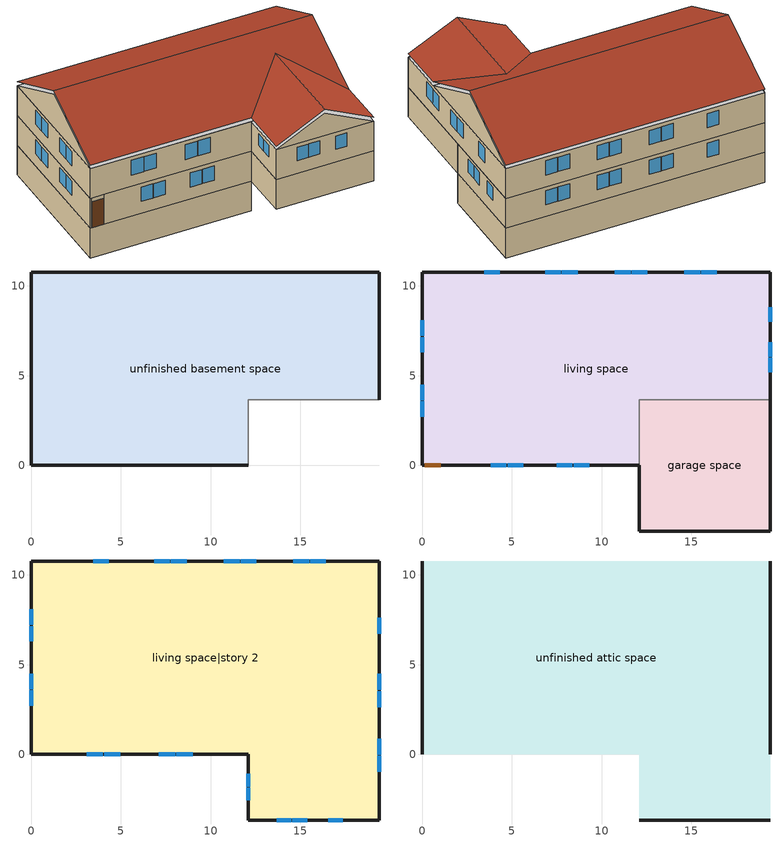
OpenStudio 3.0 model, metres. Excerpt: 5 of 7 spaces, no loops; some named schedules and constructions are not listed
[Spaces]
unfinished basement space
 floor foundation (FloorFndGrndUnfinB): 0,0 0,10.78 19.4,10.78 19.4,3.66 12.08,3.66 12.08,0 z-2.44
 wall foundation (WallFndGrndUnfinB): 19.4,3.66 19.4,10.78 0,10.78 0,0 12.08,0 z-2.44:0
 wall adiabatic (WallIntUnfinUninsUnfin): 12.08,0 12.08,3.66 19.4,3.66 z-2.44:0
garage space
 floor foundation (FloorFndGrndUnfinSlab): 12.08,-3.66 12.08,3.66 19.4,3.66 19.4,-3.66 z0
 wall outside (WallExtUninsUnfin): 12.08,0 12.08,-3.66 19.4,-3.66 19.4,3.66 z0:2.44
 wall to living space (WallIntFinInsUnfin Reversed): 19.4,3.66 12.08,3.66 12.08,0 z0:2.44
living space
 floor to unfinished basement space (FloorUnfinBInsFin Reversed): 0,0 0,10.78 19.4,10.78 19.4,3.66 12.08,3.66 12.08,0 z0
 wall outside (WallExtInsFin): 19.4,3.66 19.4,10.78 0,10.78 0,0 0.13,0 1.05,0 12.08,0 z0:2.44
 window (WindowConstruction): 3.82,0 4.7,0 / 4.76,0 5.63,0 / 7.5,0 8.37,0 / 8.43,0 9.31,0 / 16.42,10.78 15.55,10.78 / 15.49,10.78 14.62,10.78 / 12.54,10.78 11.67,10.78 / 11.61,10.78 10.74,10.78 / 8.66,10.78 7.79,10.78 / 7.73,10.78 6.86,10.78 / 4.32,10.78 3.44,10.78 z0.97:2.13; 0,8.07 0,7.21 / 0,7.15 0,6.29 / 0,4.48 0,3.62 / 0,3.56 0,2.7 z0.99:2.13; 19.4,5.19 19.4,6 / 19.4,6.06 19.4,6.87 / 19.4,8 19.4,8.81 z1.06:2.13
 door (Door): 0.15,0 1.02,0 z0:2.13
living space|story 2
 floor to garage space (FloorFinInsUnfin): 19.4,3.66 19.4,-3.66 12.08,-3.66 12.08,3.66 z2.44
 floor to living space (FloorFinUninsFin): 19.4,10.78 19.4,3.66 12.08,3.66 12.08,0 0,0 0,10.78 z2.44
 wall outside (WallExtInsFin): 0,10.78 0,0 12.08,0 12.08,-3.66 19.4,-3.66 19.4,10.78 0,10.78 z2.44:4.88
 window (WindowConstruction): 13.67,-3.66 14.49,-3.66 / 14.55,-3.66 15.37,-3.66 / 16.55,-3.66 17.37,-3.66 z3.48:4.57; 3.08,0 4,0 / 4.06,0 4.97,0 / 7.11,0 8.02,0 / 8.09,0 9,0 z3.36:4.57; 16.42,10.78 15.55,10.78 / 15.49,10.78 14.62,10.78 / 12.54,10.78 11.67,10.78 / 11.61,10.78 10.74,10.78 / 8.66,10.78 7.79,10.78 / 7.73,10.78 6.86,10.78 / 4.32,10.78 3.44,10.78 z3.41:4.57; 0,8.07 0,7.21 / 0,7.15 0,6.29 / 0,4.48 0,3.62 / 0,3.56 0,2.7 z3.43:4.57; 12.08,-1.09 12.08,-1.8 / 12.08,-1.86 12.08,-2.57 z3.63:4.57; 19.4,-0.97 19.4,-0.08 / 19.4,-0.02 19.4,0.87 / 19.4,2.64 19.4,3.53 / 19.4,3.59 19.4,4.48 / 19.4,6.72 19.4,7.61 z3.39:4.57
unfinished attic space
 floor to living space|story 2 (FloorFinInsUnfinAttic): 19.4,10.78 19.4,0 0,0 0,10.78 z4.88; 12.08,-3.66 12.08,0 19.4,0 19.4,-3.66 z4.88
 wall outside (WallExtUninsUnfin): 0,5.39,7.57 0,10.78,4.88 0,0,4.88; 19.4,5.39,7.57 19.4,0,4.88 19.4,10.78,4.88; 12.08,-3.66,4.88 19.4,-3.66,4.88 15.74,-3.66,6.71
 roof outside (RoofUnfinInsExt): 0,5.39,7.88 19.4,5.39,7.88 19.4,10.78,5.18 0,10.78,5.18; 12.08,0,5.18 12.08,-3.66,5.18 15.74,-3.66,7.01 15.74,3.66,7.01; 19.4,0,5.18 15.74,3.66,7.01 15.74,-3.66,7.01 19.4,-3.66,5.18; 0,5.39,7.88 0,0,5.18 12.08,0,5.18 15.74,3.66,7.01 19.4,0,5.18 19.4,5.39,7.88
[Construction]
FloorFinInsUnfinAttic Reversed: Drywall 0.5 in., FloorUATrussandIns, FloorUAAdditionalCeilingIns
WallIntFinInsUnfin: WallSheathing, WallStudAndCavity 1
FloorUnfinBInsFin: FloorIns, RoofSheathing, Wood Floor, Floor Covering
FloorFinInsUnfin Reversed: Floor Covering, Wood Floor, RoofSheathing, FloorIns 1
FloorFinUninsFin Reversed: Floor Covering, Wood Floor, RoofSheathing, FloorFinStudAndAirFloor, Drywall 0.5 in.
[Schedule:Day]
res occupants schedule allday1; res occupants schedule allday2; res occupants schedule allday3; res occupants schedule allday4; res occupants schedule allday5; res occupants schedule allday6; res occupants schedule allday7; res occupants schedule allday8; res occupants schedule allday9; res occupants schedule allday10; res occupants schedule allday11; res occupants schedule allday12: 7, 0, 1, 8, 0, 0.88, 9, 0, 0.41, 16, 0, 0.24, 17, 0, 0.29, 18, 0, 0.55, 21, 0, 0.9, 24, 0, 1
Window shading schedule allday1; Window shading schedule allday2; Window shading schedule allday3; Window shading schedule allday4; Window shading schedule allday11; Window shading schedule allday12; res bath schedule allday1; res bath schedule allday3; res bath schedule allday4; res bath schedule allday6; res bath schedule allday7; Schedule Day 12; Schedule Day 13; Schedule Day 11; Schedule Day 16; res refrig schedule winter design; Schedule Day 17; res cw schedule allday4; res cw schedule allday5; res cw schedule allday7; Schedule Day 18; res cd electric schedule allday4; res cd electric schedule allday5; res cd electric schedule allday7; Schedule Day 19; res dw schedule allday4; res dw schedule allday6; Schedule Day 22; res range electric|false schedule winter design; Schedule Day 25; res lighting interior winter design; Schedule Day 28; res lighting garage winter design; Schedule Day 31; res lighting exterior winter design; Schedule Day 34; res misc plug loads schedule winter design; Schedule Day 37; res extra refrig schedule winter design; Schedule Day 40; res freezer schedule winter design; Schedule Day 43; res pool heater electric schedule winter design; Schedule Day 50; res hot tub heater electric schedule winter design; Schedule Day 57; res well pump schedule winter design; Schedule Day 60; res gas fireplace schedule winter design; Schedule Day 63; res gas grill schedule winter design; Schedule Day 66; res gas lighting schedule winter design; res mv_1 dryer exhaust schedule allday4; res mv_1 dryer exhaust schedule allday5; res mv_1 dryer exhaust schedule allday7: 24, 0, 0
Window shading schedule allday5; Window shading schedule allday6; Window shading schedule allday7; Window shading schedule allday8; Window shading schedule allday9; Window shading schedule allday10; res refrig schedule summer design; res range electric|false schedule summer design; res lighting interior summer design; res lighting garage summer design; res lighting exterior summer design; res misc plug loads schedule summer design; res extra refrig schedule summer design; res freezer schedule summer design; res pool heater electric schedule summer design; res hot tub heater electric schedule summer design; res well pump schedule summer design; res gas fireplace schedule summer design; res gas grill schedule summer design; res gas lighting schedule summer design: 24, 0, 1
res shower schedule allday1: 5, 55, 0, 6, 0, 0.401712, 6, 10, 0.50214, 6, 15, 0.100428, 20, 25, 0, 20, 30, 0.127506, 20, 35, 0.637531, 20, 40, 0.382519, 21, 0, 0, 21, 5, 0.474206, 21, 10, 0.284524, 24, 0, 0
res shower schedule allday2: 21, 10, 0, 21, 15, 0.0185624, 21, 20, 0.023203, 21, 25, 0.0092812, 21, 40, 0, 21, 45, 0.379815, 21, 50, 0.25321, 24, 0, 0
res shower schedule allday3: 8, 45, 0, 8, 50, 0.125704, 8, 55, 0.188556, 14, 35, 0, 14, 40, 0.124758, 14, 45, 0.623789, 15, 5, 0, 15, 10, 0.111512, 15, 15, 0.334535, 15, 50, 0, 15, 55, 0.254922, 16, 0, 0.637306, 16, 5, 0.127461, 16, 20, 0, 16, 30, 0.172291, 24, 0, 0
res shower schedule allday4: 7, 10, 0, 7, 15, 0.52246, 7, 40, 0, 7, 45, 0.643839, 7, 50, 0.257536, 19, 35, 0, 19, 40, 0.501734, 19, 45, 0.627168, 19, 50, 0.376301, 24, 0, 0
res shower schedule allday5: 18, 50, 0, 18, 55, 0.134625, 19, 0, 0.044875, 20, 50, 0, 20, 55, 0.59545, 21, 0, 0.446587, 24, 0, 0
res shower schedule allday6: 19, 10, 0, 19, 15, 0.0692498, 19, 20, 0.346249, 19, 25, 0.207749, 19, 45, 0, 19, 50, 0.361568, 19, 55, 0.289254, 24, 0, 0
res shower schedule allday7: 6, 40, 0, 6, 45, 0.0266276, 6, 50, 0.133138, 6, 55, 0.0798828, 17, 30, 0, 17, 35, 0.26114, 19, 20, 0, 19, 25, 0.723361, 19, 30, 0.144672, 24, 0, 0
res sink schedule allday1: 0, 45, 0, 0, 50, 0.004608, 6, 30, 0, 6, 35, 0.0105924, 6, 55, 0, 7, 0, 0.047277, 8, 20, 0, 8, 25, 0.0903052, 8, 30, 0.0365648, 8, 35, 0, 8, 40, 0.112148, 9, 5, 0, 9, 10, 0.0706164, 9, 40, 0, 9, 45, 0.0326152, 10, 45, 0, 10, 50, 0.133513, 10, 55, 0.0618192, 11, 55, 0, 12, 0, 0.0360264, 12, 5, 0.0904846, 12, 10, 0.0242968, 12, 15, 0.0121484, 18, 30, 0, 18, 35, 0.0616994, 18, 40, 0.204429, 18, 45, 0, 18, 50, 0.0087372, 20, 50, 0, 20, 55, 0.0270496, 21, 10, 0, 21, 15, 0.006942, 21, 35, 0, 21, 40, 0.0199282, 22, 10, 0, 22, 15, 0.144405, 24, 0, 0
res sink schedule allday2: 6, 30, 0, 6, 35, 0.021185, 6, 40, 0.0113106, 7, 35, 0, 7, 40, 0.16912, 7, 50, 0, 7, 55, 0.01155, 12, 25, 0, 12, 30, 0.0363256, 12, 35, 0.0701974, 13, 20, 0, 13, 25, 0.0022142, 14, 55, 0, 15, 0, 0.0063436, 15, 35, 0, 15, 40, 0.0262118, 15, 45, 0, 15, 50, 0.155356, 17, 0, 0, 17, 5, 0.13064, 17, 10, 0.335906, 17, 15, 0.0386596, 17, 50, 0, 17, 55, 0.0132256, 18, 0, 0.0026332, 18, 55, 0, 19, 0, 0.0007182, 19, 20, 0, 19, 25, 0.028845, 21, 45, 0, 21, 50, 0.0343506, 23, 15, 0, 23, 20, 0.0941354, 23, 25, 0.115021, 24, 0, 0
res sink schedule allday3: 0, 55, 0, 1, 0, 0.0113106, 1, 25, 0, 1, 30, 0.016577, 4, 0, 0, 4, 5, 0.0167564, 5, 40, 0, 5, 45, 0.0650508, 6, 20, 0, 6, 25, 0.0058648, 7, 0, 0, 7, 5, 0.071574, 7, 10, 0, 7, 15, 0.0023938, 8, 25, 0, 8, 30, 0.0081986, 9, 20, 0, 9, 25, 0.0119688, 9, 30, 0.247995, 9, 35, 0.0466786, 9, 40, 0.150449, 11, 5, 0, 11, 10, 0.019988, 11, 30, 0, 11, 35, 0.0374028, 11, 50, 0, 11, 55, 0.0849192, 12, 55, 0, 13, 0, 0.0281868, 13, 45, 0, 13, 50, 0.0408738, 14, 50, 0, 14, 55, 0.03465, 15, 0, 0, 15, 5, 0.0973668, 16, 30, 0, 16, 35, 0.0611012, 16, 40, 0, 16, 45, 0.145901, 17, 25, 0, 17, 30, 0.0751646, 17, 35, 0, 17, 40, 0.0004788, 17, 45, 0.0182526, 17, 55, 0, 18, 0, 0.0008378, 18, 35, 0, 18, 40, 0.0655894, 19, 10, 0, 19, 15, 0.0359066, 20, 0, 0, 20, 5, 0.0243566, 20, 40, 0, 20, 45, 0.0890484, 21, 10, 0, 21, 15, 0.0244764, 22, 50, 0, 22, 55, 0.0149612, 24, 0, 0
res sink schedule allday4: 1, 30, 0, 1, 35, 0.0599044, 5, 40, 0, 5, 45, 0.0264512, 8, 5, 0, 8, 10, 0.0062836, 8, 15, 0, 8, 20, 0.025733, 8, 25, 0.0801316, 9, 40, 0, 9, 45, 0.0208856, 10, 45, 0, 10, 50, 0.0521842, 10, 55, 0.104309, 11, 40, 0, 11, 45, 0.0340516, 12, 30, 0, 12, 35, 0.0014362, 12, 45, 0, 12, 50, 0.0207062, 13, 5, 0, 13, 10, 0.0670258, 13, 40, 0, 13, 45, 0.0175942, 15, 25, 0, 15, 30, 0.100359, 15, 35, 0.199581, 16, 25, 0, 16, 30, 0.116637, 16, 35, 0.0743268, 16, 40, 0.0202872, 16, 45, 0.145901, 18, 30, 0, 18, 35, 0.181807, 20, 20, 0, 20, 25, 0.122262, 24, 0, 0
res sink schedule allday5: 0, 5, 0.0090964, 0, 10, 0.0211252, 0, 15, 0.0436266, 4, 30, 0, 4, 35, 0.0044284, 4, 40, 0.19617, 7, 10, 0, 7, 15, 0.0087372, 7, 25, 0, 7, 30, 0.0248952, 7, 35, 0.0348294, 8, 15, 0, 8, 20, 0.0001796, 9, 45, 0, 9, 50, 0.012687, 9, 55, 0.200419, 10, 0, 0.15781, 10, 5, 0.0979652, 10, 10, 0.116218, 11, 25, 0, 11, 30, 0.105745, 12, 50, 0, 12, 55, 0.0016158, 13, 0, 0.052364, 13, 25, 0, 13, 30, 0.0101736, 14, 10, 0, 14, 15, 0.0060442, 14, 20, 0.009216, 15, 20, 0, 15, 25, 0.0050868, 15, 30, 0, 15, 35, 0.021185, 16, 15, 0, 16, 20, 0.0049072, 18, 35, 0, 18, 40, 0.025733, 18, 45, 0.0383004, 19, 0, 0, 19, 5, 0.0298026, 19, 20, 0, 19, 25, 0.0833034, 19, 35, 0, 19, 45, 0.0293836, 19, 55, 0, 20, 0, 0.183603, 20, 30, 0, 20, 35, 0.045781, 20, 40, 0, 20, 45, 0.231418, 20, 50, 0.0543388, 22, 35, 0, 22, 40, 0.101735, 22, 55, 0, 23, 0, 0.0371036, 24, 0, 0
res sink schedule allday6: 5, 40, 0, 5, 45, 0.0056852, 7, 55, 0, 8, 0, 0.0220826, 8, 5, 0.030401, 8, 55, 0, 9, 0, 0.0023938, 14, 50, 0, 14, 55, 0.0459606, 15, 0, 0, 15, 5, 0.0628366, 15, 10, 0, 15, 15, 0.0033512, 15, 50, 0, 15, 55, 0.040036, 16, 0, 0.0844404, 16, 35, 0, 16, 40, 0.132735, 16, 45, 0.0043088, 16, 50, 0.0114302, 16, 55, 0, 17, 0, 0.0382406, 17, 5, 0.0019748, 18, 10, 0, 18, 15, 0.0502694, 18, 35, 0, 18, 40, 0.075404, 19, 5, 0, 19, 10, 0.0324356, 20, 0, 0, 20, 5, 0.0152004, 21, 45, 0, 21, 50, 0.0851586, 22, 25, 0, 22, 30, 0.0041892, 24, 0, 0
res sink schedule allday7: 1, 20, 0, 1, 25, 0.0426692, 7, 45, 0, 7, 50, 0.058049, 10, 15, 0, 10, 20, 0.0554758, 10, 25, 0.0588268, 10, 30, 0, 10, 35, 0.0710354, 10, 40, 0.132017, 10, 45, 0.0774388, 10, 50, 0.137822, 10, 55, 0.0114902, 11, 0, 0.0202872, 12, 0, 0, 12, 5, 0.001137, 12, 40, 0, 12, 45, 0.002693, 12, 50, 0.108857, 13, 5, 0, 13, 10, 0.181508, 13, 15, 0.128187, 14, 25, 0, 14, 30, 0.0840816, 14, 35, 0.042669, 14, 40, 0.140455, 18, 10, 0, 18, 15, 0.0102932, 18, 35, 0, 18, 40, 0.108199, 19, 30, 0, 19, 35, 0.0032316, 24, 0, 0
res bath schedule allday2: 8, 50, 0, 8, 55, 0.163299, 9, 0, 0.816494, 24, 0, 0
res bath schedule allday5: 19, 55, 0, 20, 0, 0.281941, 22, 10, 0, 22, 15, 0.153487, 22, 20, 0.306974, 24, 0, 0
res hot water distribution schedule allday1; res hot water distribution schedule allday2; res hot water distribution schedule allday3; res hot water distribution schedule allday4; res hot water distribution schedule allday5; res hot water distribution schedule allday6; res hot water distribution schedule allday7; res hot water distribution schedule allday8; res hot water distribution schedule allday9; res hot water distribution schedule allday10; res hot water distribution schedule allday11; res hot water distribution schedule allday12: 1, 0, 0.078424, 2, 0, 0.0392749, 4, 0, 0.00981873, 5, 0, 0.0392749, 6, 0, 0.274547, 7, 0, 0.941213, 8, 0, 1, 9, 0, 0.960725, 10, 0, 0.843152, 11, 0, 0.764728, 12, 0, 0.60788, 13, 0, 0.529456, 15, 0, 0.470544, 16, 0, 0.411757, 17, 0, 0.548968, 18, 0, 0.725453, 19, 0, 0.86279, 20, 0, 0.823515, 21, 0, 0.745091, 22, 0, 0.60788, 23, 0, 0.529456, 24, 0, 0.294058
res heating setpoint allday1; res heating setpoint allday2; res heating setpoint allday3; res heating setpoint allday4; res heating setpoint allday5; res heating setpoint allday6; res heating setpoint allday7; res heating setpoint allday8; res heating setpoint allday9; res heating setpoint allday10; res heating setpoint allday11; res heating setpoint allday12: 7, 0, 21.1111, 9, 0, 20.5556, 17, 0, 21.1111, 22, 0, 20.5556, 24, 0, 21.1111
res heating setpoint winter design; res cooling setpoint winter design: 24, 0, 21.1111
res heating setpoint summer design; res cooling setpoint summer design: 24, 0, 23.8889
res cooling setpoint allday1; res cooling setpoint allday2; res cooling setpoint allday3; res cooling setpoint allday4; res cooling setpoint allday5; res cooling setpoint allday6; res cooling setpoint allday7; res cooling setpoint allday8; res cooling setpoint allday9; res cooling setpoint allday10; res cooling setpoint allday11; res cooling setpoint allday12: 1, 0, 22.7778, 2, 0, 22.7778, 3, 0, 22.7778, 4, 0, 22.7778, 5, 0, 22.7778, 6, 0, 22.7778, 7, 0, 22.7778, 8, 0, 20.5556, 9, 0, 20.5556, 10, 0, 22.7778, 11, 0, 22.7778, 12, 0, 22.7778, 13, 0, 22.7778, 14, 0, 22.7778, 15, 0, 22.7778, 16, 0, 22.7778, 17, 0, 22.7778, 18, 0, 20.5556, 19, 0, 20.5556, 20, 0, 20.5556, 21, 0, 20.5556, 22, 0, 20.5556, 23, 0, 22.7778, 24, 0, 22.7778
res ceil fan schedule allday1; res ceil fan schedule allday2; res ceil fan schedule allday3; res ceil fan schedule allday4; res ceil fan schedule allday5; res ceil fan schedule allday6; res ceil fan schedule allday7; res ceil fan schedule allday8; res ceil fan schedule allday9; res ceil fan schedule allday10; res ceil fan schedule allday11; res ceil fan schedule allday12: 7, 0, 0, 9, 0, 1, 17, 0, 0, 22, 0, 1, 24, 0, 0
res ceil fan benchmark|living space|story 2 schedule allday1; res ceil fan benchmark|living space|story 2 schedule allday12; res misc plug loads schedule allday1; res misc plug loads schedule allday12: 1, 0, 0.559347, 3, 0, 0.517396, 4, 0, 0.503412, 5, 0, 0.461461, 6, 0, 0.503412, 7, 0, 0.601298, 8, 0, 0.657232, 9, 0, 0.475445, 10, 0, 0.321624, 11, 0, 0.335608, 12, 0, 0.349592, 13, 0, 0.335608, 14, 0, 0.391543, 15, 0, 0.433494, 16, 0, 0.447477, 17, 0, 0.545363, 18, 0, 0.741134, 19, 0, 0.880971, 20, 0, 0.936905, 21, 0, 0.99284, 22, 0, 0.964873, 23, 0, 0.825036, 24, 0, 0.699183
res ceil fan benchmark|living space|story 2 schedule allday2; res misc plug loads schedule allday2: 1, 0, 0.56338, 3, 0, 0.521127, 4, 0, 0.507042, 5, 0, 0.464789, 6, 0, 0.507042, 7, 0, 0.605634, 8, 0, 0.661972, 9, 0, 0.478873, 10, 0, 0.323944, 11, 0, 0.338028, 12, 0, 0.352113, 13, 0, 0.338028, 14, 0, 0.394366, 15, 0, 0.43662, 16, 0, 0.450704, 17, 0, 0.549296, 18, 0, 0.746479, 19, 0, 0.887324, 20, 0, 0.943662, 21, 0, 1, 22, 0, 0.971831, 23, 0, 0.830986, 24, 0, 0.704225
res ceil fan benchmark|living space|story 2 schedule allday3; res ceil fan benchmark|living space|story 2 schedule allday5; res misc plug loads schedule allday3; res misc plug loads schedule allday5: 1, 0, 0.445057, 3, 0, 0.411678, 4, 0, 0.400551, 5, 0, 0.367172, 6, 0, 0.400551, 7, 0, 0.478436, 8, 0, 0.522942, 9, 0, 0.378298, 10, 0, 0.255908, 11, 0, 0.267034, 12, 0, 0.278161, 13, 0, 0.267034, 14, 0, 0.31154, 15, 0, 0.344919, 16, 0, 0.356046, 17, 0, 0.433931, 18, 0, 0.5897, 19, 0, 0.700965, 20, 0, 0.74547, 21, 0, 0.789976, 22, 0, 0.767723, 23, 0, 0.656459, 24, 0, 0.556321
res ceil fan benchmark|living space|story 2 schedule allday4; res misc plug loads schedule allday4: 1, 0, 0.443264, 3, 0, 0.410019, 4, 0, 0.398938, 5, 0, 0.365693, 6, 0, 0.398938, 7, 0, 0.476509, 8, 0, 0.520835, 9, 0, 0.376775, 10, 0, 0.254877, 11, 0, 0.265959, 12, 0, 0.27704, 13, 0, 0.265959, 14, 0, 0.310285, 15, 0, 0.34353, 16, 0, 0.354611, 17, 0, 0.432183, 18, 0, 0.587325, 19, 0, 0.698141, 20, 0, 0.742468, 21, 0, 0.786794, 22, 0, 0.764631, 23, 0, 0.653815, 24, 0, 0.55408
res ceil fan benchmark|living space|story 2 schedule allday6; res ceil fan benchmark|living space|story 2 schedule allday9; res misc plug loads schedule allday6; res misc plug loads schedule allday9: 1, 0, 0.370657, 3, 0, 0.342857, 4, 0, 0.333591, 5, 0, 0.305792, 6, 0, 0.333591, 7, 0, 0.398456, 8, 0, 0.435522, 9, 0, 0.315058, 10, 0, 0.213128, 11, 0, 0.222394, 12, 0, 0.23166, 13, 0, 0.222394, 14, 0, 0.25946, 15, 0, 0.287259, 16, 0, 0.296525, 17, 0, 0.36139, 18, 0, 0.49112, 19, 0, 0.583784, 20, 0, 0.62085, 21, 0, 0.657916, 22, 0, 0.639383, 23, 0, 0.546719, 24, 0, 0.463321
res ceil fan benchmark|living space|story 2 schedule allday7; res ceil fan benchmark|living space|story 2 schedule allday8; res misc plug loads schedule allday7; res misc plug loads schedule allday8: 1, 0, 0.367968, 3, 0, 0.34037, 4, 0, 0.331171, 5, 0, 0.303573, 6, 0, 0.331171, 7, 0, 0.395565, 8, 0, 0.432362, 9, 0, 0.312772, 10, 0, 0.211581, 11, 0, 0.220781, 12, 0, 0.22998, 13, 0, 0.220781, 14, 0, 0.257577, 15, 0, 0.285175, 16, 0, 0.294374, 17, 0, 0.358768, 18, 0, 0.487557, 19, 0, 0.579549, 20, 0, 0.616346, 21, 0, 0.653142, 22, 0, 0.634744, 23, 0, 0.542752, 24, 0, 0.459959
res ceil fan benchmark|living space|story 2 schedule allday10; res misc plug loads schedule allday10: 1, 0, 0.443712, 3, 0, 0.410434, 4, 0, 0.399341, 5, 0, 0.366063, 6, 0, 0.399341, 7, 0, 0.476991, 8, 0, 0.521362, 9, 0, 0.377156, 10, 0, 0.255135, 11, 0, 0.266227, 12, 0, 0.27732, 13, 0, 0.266227, 14, 0, 0.310599, 15, 0, 0.343877, 16, 0, 0.35497, 17, 0, 0.43262, 18, 0, 0.587919, 19, 0, 0.698847, 20, 0, 0.743218, 21, 0, 0.787589, 22, 0, 0.765404, 23, 0, 0.654476, 24, 0, 0.55464
res ceil fan benchmark|living space|story 2 schedule allday11; res misc plug loads schedule allday11: 1, 0, 0.442368, 3, 0, 0.40919, 4, 0, 0.398131, 5, 0, 0.364953, 6, 0, 0.398131, 7, 0, 0.475545, 8, 0, 0.519782, 9, 0, 0.376013, 10, 0, 0.254361, 11, 0, 0.265421, 12, 0, 0.27648, 13, 0, 0.265421, 14, 0, 0.309657, 15, 0, 0.342835, 16, 0, 0.353894, 17, 0, 0.431309, 18, 0, 0.586137, 19, 0, 0.696729, 20, 0, 0.740966, 21, 0, 0.785203, 22, 0, 0.763084, 23, 0, 0.652493, 24, 0, 0.55296
res refrig schedule allday1; res refrig schedule allday12; res extra refrig schedule allday1; res extra refrig schedule allday12; res freezer schedule allday1; res freezer schedule allday12: 1, 0, 0.610949, 2, 0, 0.595675, 3, 0, 0.580401, 4, 0, 0.565128, 6, 0, 0.549854, 7, 0, 0.580401, 8, 0, 0.610949, 10, 0, 0.626223, 12, 0, 0.610949, 15, 0, 0.641496, 16, 0, 0.626223, 17, 0, 0.672044, 18, 0, 0.733139, 19, 0, 0.763686, 20, 0, 0.733139, 21, 0, 0.717865, 22, 0, 0.702591, 23, 0, 0.672044, 24, 0, 0.626223
res refrig schedule allday2; res extra refrig schedule allday2; res freezer schedule allday2: 1, 0, 0.609489, 2, 0, 0.594252, 3, 0, 0.579015, 4, 0, 0.563777, 6, 0, 0.54854, 7, 0, 0.579015, 8, 0, 0.609489, 10, 0, 0.624726, 12, 0, 0.609489, 15, 0, 0.639964, 16, 0, 0.624726, 17, 0, 0.670438, 18, 0, 0.731387, 19, 0, 0.761861, 20, 0, 0.731387, 21, 0, 0.71615, 22, 0, 0.700912, 23, 0, 0.670438, 24, 0, 0.624726
res refrig schedule allday3; res refrig schedule allday4; res refrig schedule allday5; res extra refrig schedule allday3; res extra refrig schedule allday4; res extra refrig schedule allday5; res freezer schedule allday3; res freezer schedule allday4; res freezer schedule allday5: 1, 0, 0.791241, 2, 0, 0.77146, 3, 0, 0.751679, 4, 0, 0.731898, 6, 0, 0.712117, 7, 0, 0.751679, 8, 0, 0.791241, 10, 0, 0.811022, 12, 0, 0.791241, 15, 0, 0.830803, 16, 0, 0.811022, 17, 0, 0.870365, 18, 0, 0.949489, 19, 0, 0.989051, 20, 0, 0.949489, 21, 0, 0.929708, 22, 0, 0.909927, 23, 0, 0.870365, 24, 0, 0.811022
res refrig schedule allday6; res refrig schedule allday7; res refrig schedule allday8; res refrig schedule allday9; res extra refrig schedule allday6; res extra refrig schedule allday7; res extra refrig schedule allday8; res extra refrig schedule allday9; res freezer schedule allday6; res freezer schedule allday7; res freezer schedule allday8; res freezer schedule allday9: 1, 0, 0.8, 2, 0, 0.78, 3, 0, 0.76, 4, 0, 0.74, 6, 0, 0.72, 7, 0, 0.76, 8, 0, 0.8, 10, 0, 0.82, 12, 0, 0.8, 15, 0, 0.84, 16, 0, 0.82, 17, 0, 0.88, 18, 0, 0.96, 19, 0, 1, 20, 0, 0.96, 21, 0, 0.94, 22, 0, 0.92, 23, 0, 0.88, 24, 0, 0.82
res refrig schedule allday10; res extra refrig schedule allday10; res freezer schedule allday10: 1, 0, 0.679562, 2, 0, 0.662573, 3, 0, 0.645584, 4, 0, 0.628595, 6, 0, 0.611606, 7, 0, 0.645584, 8, 0, 0.679562, 10, 0, 0.696551, 12, 0, 0.679562, 15, 0, 0.71354, 16, 0, 0.696551, 17, 0, 0.747518, 18, 0, 0.815474, 19, 0, 0.849453, 20, 0, 0.815474, 21, 0, 0.798485, 22, 0, 0.781496, 23, 0, 0.747518, 24, 0, 0.696551
res refrig schedule allday11; res extra refrig schedule allday11; res freezer schedule allday11: 1, 0, 0.675182, 2, 0, 0.658303, 3, 0, 0.641423, 4, 0, 0.624544, 6, 0, 0.607664, 7, 0, 0.641423, 8, 0, 0.675182, 10, 0, 0.692062, 12, 0, 0.675182, 15, 0, 0.708942, 16, 0, 0.692062, 17, 0, 0.742701, 18, 0, 0.810219, 19, 0, 0.843978, 20, 0, 0.810219, 21, 0, 0.793339, 22, 0, 0.77646, 23, 0, 0.742701, 24, 0, 0.692062
res cw schedule allday1: 19, 55, 0, 20, 0, 0.095946, 24, 0, 0
res cw schedule allday2: 12, 15, 0, 12, 20, 0.0851748, 19, 5, 0, 19, 10, 0.09376, 24, 0, 0
res cw schedule allday3: 8, 10, 0, 8, 15, 0.0350556, 10, 55, 0, 11, 0, 0.136725, 24, 0, 0
res cw schedule allday6: 8, 45, 0, 8, 50, 0.0703896, 10, 0, 0, 10, 5, 0.015938, 24, 0, 0
res cd electric schedule allday1: 20, 55, 0, 21, 0, 0.095946, 24, 0, 0
res cd electric schedule allday2: 13, 15, 0, 13, 20, 0.0851748, 20, 5, 0, 20, 10, 0.09376, 24, 0, 0
res cd electric schedule allday3: 9, 10, 0, 9, 15, 0.0350556, 11, 55, 0, 12, 0, 0.136725, 24, 0, 0
res cd electric schedule allday6: 9, 45, 0, 9, 50, 0.0703896, 11, 0, 0, 11, 5, 0.015938, 24, 0, 0
res dw schedule allday1: 21, 40, 0, 21, 45, 0.106027, 21, 50, 0, 21, 55, 0.155323, 22, 0, 0, 22, 5, 0.118008, 22, 10, 0, 22, 15, 0.164489, 24, 0, 0
res dw schedule allday2: 10, 40, 0, 10, 45, 0.135042, 10, 50, 0.130494, 10, 55, 0, 11, 5, 0.0726814, 11, 10, 0.0952002, 11, 15, 0.1904, 19, 10, 0, 19, 15, 0.14161, 19, 20, 0, 19, 25, 0.117286, 19, 30, 0, 19, 35, 0.146229, 19, 40, 0.166871, 19, 45, 0, 19, 50, 0.0980874, 19, 55, 0, 20, 5, 0.0818478, 24, 0, 0
res dw schedule allday3: 9, 15, 0, 9, 25, 0.0862504, 9, 30, 0.17712, 9, 35, 0, 9, 40, 0.0915194, 9, 45, 0, 9, 50, 0.0990256, 20, 55, 0, 21, 0, 0.0785998, 21, 5, 0, 21, 10, 0.0980874, 21, 15, 0.159365, 24, 0, 0
res dw schedule allday5: 19, 55, 0, 20, 0, 0.126886, 20, 5, 0, 20, 10, 0.0832912, 20, 15, 0.105016, 20, 20, 0, 20, 30, 0.106388, 24, 0, 0
res dw schedule allday7: 17, 25, 0, 17, 30, 0.156189, 17, 35, 0, 17, 40, 0.110429, 17, 45, 0, 17, 50, 0.174378, 17, 55, 0, 18, 0, 0.217683, 18, 5, 0, 18, 10, 0.104006, 19, 15, 0, 19, 20, 0.10314, 19, 25, 0, 19, 30, 0.103284, 19, 35, 0, 19, 40, 0.116637, 19, 45, 0, 19, 50, 0.0675568, 20, 15, 0, 20, 20, 0.147239, 20, 25, 0, 20, 30, 0.308625, 20, 35, 0, 20, 40, 0.114255, 20, 45, 0, 20, 50, 0.163046, 20, 55, 0, 21, 0, 0.130494, 24, 0, 0
res range electric|false schedule allday1; res range electric|false schedule allday2; res range electric|false schedule allday12: 2, 0, 0.0466667, 4, 0, 0.0266667, 5, 0, 0.0466667, 6, 0, 0.0733333, 7, 0, 0.166667, 8, 0, 0.28, 9, 0, 0.306667, 10, 0, 0.32, 11, 0, 0.28, 12, 0, 0.333333, 13, 0, 0.38, 14, 0, 0.306667, 15, 0, 0.38, 16, 0, 0.293333, 17, 0, 0.613333, 18, 0, 1, 19, 0, 0.78, 20, 0, 0.4, 21, 0, 0.233333, 22, 0, 0.166667, 23, 0, 0.106667, 24, 0, 0.0733333
res range electric|false schedule allday3; res range electric|false schedule allday5: 2, 0, 0.0421574, 4, 0, 0.0240899, 5, 0, 0.0421574, 6, 0, 0.0662473, 7, 0, 0.150562, 8, 0, 0.252944, 9, 0, 0.277034, 10, 0, 0.289079, 11, 0, 0.252944, 12, 0, 0.301124, 13, 0, 0.343282, 14, 0, 0.277034, 15, 0, 0.343282, 16, 0, 0.264989, 17, 0, 0.554069, 18, 0, 0.903373, 19, 0, 0.704631, 20, 0, 0.361349, 21, 0, 0.210787, 22, 0, 0.150562, 23, 0, 0.0963598, 24, 0, 0.0662473
res range electric|false schedule allday4: 2, 0, 0.0419872, 4, 0, 0.0239927, 5, 0, 0.0419872, 6, 0, 0.0659799, 7, 0, 0.149954, 8, 0, 0.251923, 9, 0, 0.275916, 10, 0, 0.287912, 11, 0, 0.251923, 12, 0, 0.299909, 13, 0, 0.341896, 14, 0, 0.275916, 15, 0, 0.341896, 16, 0, 0.26392, 17, 0, 0.551832, 18, 0, 0.899727, 19, 0, 0.701787, 20, 0, 0.359891, 21, 0, 0.209936, 22, 0, 0.149954, 23, 0, 0.0959708, 24, 0, 0.0659799
res range electric|false schedule allday6; res range electric|false schedule allday9: 2, 0, 0.0378608, 4, 0, 0.0216348, 5, 0, 0.0378608, 6, 0, 0.0594956, 7, 0, 0.135217, 8, 0, 0.227165, 9, 0, 0.2488, 10, 0, 0.259617, 11, 0, 0.227165, 12, 0, 0.270435, 13, 0, 0.308295, 14, 0, 0.2488, 15, 0, 0.308295, 16, 0, 0.237982, 17, 0, 0.4976, 18, 0, 0.811304, 19, 0, 0.632817, 20, 0, 0.324521, 21, 0, 0.189304, 22, 0, 0.135217, 23, 0, 0.086539, 24, 0, 0.0594956
res range electric|false schedule allday7; res range electric|false schedule allday8: 2, 0, 0.0381161, 4, 0, 0.0217806, 5, 0, 0.0381161, 6, 0, 0.0598967, 7, 0, 0.136129, 8, 0, 0.228696, 9, 0, 0.250477, 10, 0, 0.261367, 11, 0, 0.228696, 12, 0, 0.272258, 13, 0, 0.310374, 14, 0, 0.250477, 15, 0, 0.310374, 16, 0, 0.239587, 17, 0, 0.500954, 18, 0, 0.816773, 19, 0, 0.637083, 20, 0, 0.326709, 21, 0, 0.19058, 22, 0, 0.136129, 23, 0, 0.0871225, 24, 0, 0.0598967
res range electric|false schedule allday10; res range electric|false schedule allday11: 2, 0, 0.0461562, 4, 0, 0.026375, 5, 0, 0.0461562, 6, 0, 0.0725311, 7, 0, 0.164844, 8, 0, 0.276937, 9, 0, 0.303312, 10, 0, 0.3165, 11, 0, 0.276937, 12, 0, 0.329687, 13, 0, 0.375843, 14, 0, 0.303312, 15, 0, 0.375843, 16, 0, 0.290125, 17, 0, 0.606624, 18, 0, 0.989061, 19, 0, 0.771468, 20, 0, 0.395624, 21, 0, 0.230781, 22, 0, 0.164844, 23, 0, 0.1055, 24, 0, 0.0725311
res lighting interior allday1; res lighting garage allday1; res lighting exterior allday1: 1, 0, 0.123338, 2, 0, 0.0740028, 4, 0, 0.0493352, 5, 0, 0.0548496, 6, 0, 0.150501, 7, 0, 0.353335, 8, 0, 0.447136, 9, 0, 0.47518, 10, 0, 0.488452, 11, 0, 0.475171, 12, 0, 0.456771, 13, 0, 0.44349, 14, 0, 0.439582, 15, 0, 0.448729, 16, 0, 0.500371, 17, 0, 0.626949, 18, 0, 0.830184, 19, 0, 0.99185, 20, 0, 0.969505, 21, 0, 0.784644, 22, 0, 0.591925, 23, 0, 0.515783, 24, 0, 0.248393
res lighting interior allday2; res lighting garage allday2; res lighting exterior allday2: 1, 0, 0.123338, 2, 0, 0.0740028, 4, 0, 0.0493352, 5, 0, 0.0545675, 6, 0, 0.149094, 7, 0, 0.350032, 8, 0, 0.442956, 9, 0, 0.468458, 10, 0, 0.479326, 11, 0, 0.466169, 12, 0, 0.447941, 13, 0, 0.434785, 14, 0, 0.430913, 15, 0, 0.434968, 16, 0, 0.461722, 17, 0, 0.539871, 18, 0, 0.698256, 19, 0, 0.888571, 20, 0, 0.978191, 21, 0, 0.888191, 22, 0, 0.697813, 23, 0, 0.608768, 24, 0, 0.248393
res lighting interior allday3; res lighting garage allday3; res lighting exterior allday3: 1, 0, 0.123338, 2, 0, 0.0740028, 4, 0, 0.0493352, 5, 0, 0.0537968, 6, 0, 0.145251, 7, 0, 0.341009, 8, 0, 0.431538, 9, 0, 0.450314, 10, 0, 0.454832, 11, 0, 0.442015, 12, 0, 0.424257, 13, 0, 0.411439, 14, 0, 0.407667, 15, 0, 0.409454, 16, 0, 0.423452, 17, 0, 0.469753, 18, 0, 0.580734, 19, 0, 0.75336, 20, 0, 0.903557, 21, 0, 0.918807, 22, 0, 0.786256, 23, 0, 0.488581, 24, 0, 0.248393
res lighting interior allday4; res lighting garage allday4; res lighting exterior allday4: 1, 0, 0.123338, 2, 0, 0.0740028, 4, 0, 0.0493352, 5, 0, 0.0527439, 6, 0, 0.140001, 7, 0, 0.328683, 8, 0, 0.41594, 9, 0, 0.426047, 10, 0, 0.422411, 11, 0, 0.410057, 12, 0, 0.392941, 13, 0, 0.380587, 14, 0, 0.376951, 15, 0, 0.376758, 16, 0, 0.378254, 17, 0, 0.385796, 18, 0, 0.414186, 19, 0, 0.489911, 20, 0, 0.62873, 21, 0, 0.790794, 22, 0, 0.879021, 23, 0, 0.592134, 24, 0, 0.248393
res lighting interior allday5; res lighting garage allday5; res lighting exterior allday5: 1, 0, 0.123338, 2, 0, 0.0740028, 4, 0, 0.0493352, 5, 0, 0.051691, 6, 0, 0.134751, 7, 0, 0.316358, 8, 0, 0.400343, 9, 0, 0.402379, 10, 0, 0.391189, 11, 0, 0.379298, 12, 0, 0.362824, 13, 0, 0.350933, 14, 0, 0.347434, 15, 0, 0.347191, 16, 0, 0.3481, 17, 0, 0.352695, 18, 0, 0.37061, 19, 0, 0.421818, 20, 0, 0.526943, 21, 0, 0.675048, 22, 0, 0.800233, 23, 0, 0.580198, 24, 0, 0.248393
res lighting interior allday6; res lighting garage allday6; res lighting exterior allday6: 1, 0, 0.123338, 2, 0, 0.0740028, 4, 0, 0.0493352, 5, 0, 0.0509203, 6, 0, 0.130908, 7, 0, 0.307335, 8, 0, 0.388924, 9, 0, 0.385433, 10, 0, 0.369092, 11, 0, 0.357541, 12, 0, 0.341536, 13, 0, 0.329984, 14, 0, 0.326585, 15, 0, 0.326343, 16, 0, 0.327115, 17, 0, 0.330784, 18, 0, 0.344672, 19, 0, 0.384367, 20, 0, 0.468628, 21, 0, 0.597162, 22, 0, 0.726652, 23, 0, 0.556112, 24, 0, 0.248393
res lighting interior allday7; res lighting garage allday7; res lighting exterior allday7: 1, 0, 0.123338, 2, 0, 0.0740028, 4, 0, 0.0493352, 5, 0, 0.0506382, 6, 0, 0.129501, 7, 0, 0.304032, 8, 0, 0.384745, 9, 0, 0.37931, 10, 0, 0.361165, 11, 0, 0.349737, 12, 0, 0.333905, 13, 0, 0.322477, 14, 0, 0.319115, 15, 0, 0.31888, 16, 0, 0.319678, 17, 0, 0.323451, 18, 0, 0.337661, 19, 0, 0.378048, 20, 0, 0.463272, 21, 0, 0.592382, 22, 0, 0.721202, 23, 0, 0.552703, 24, 0, 0.248393
res lighting interior allday8; res lighting garage allday8; res lighting exterior allday8: 1, 0, 0.123338, 2, 0, 0.0740028, 4, 0, 0.0493352, 5, 0, 0.0509203, 6, 0, 0.130908, 7, 0, 0.307335, 8, 0, 0.388924, 9, 0, 0.385433, 10, 0, 0.369092, 11, 0, 0.357541, 12, 0, 0.341536, 13, 0, 0.329984, 14, 0, 0.326585, 15, 0, 0.326385, 16, 0, 0.327544, 17, 0, 0.333158, 18, 0, 0.35417, 19, 0, 0.411706, 20, 0, 0.524391, 21, 0, 0.674336, 22, 0, 0.789613, 23, 0, 0.568388, 24, 0, 0.248393
res lighting interior allday9; res lighting garage allday9; res lighting exterior allday9: 1, 0, 0.123338, 2, 0, 0.0740028, 4, 0, 0.0493352, 5, 0, 0.051691, 6, 0, 0.134751, 7, 0, 0.316358, 8, 0, 0.400343, 9, 0, 0.402379, 10, 0, 0.391189, 11, 0, 0.379298, 12, 0, 0.362824, 13, 0, 0.350933, 14, 0, 0.347434, 15, 0, 0.347482, 16, 0, 0.350621, 17, 0, 0.364308, 18, 0, 0.409016, 19, 0, 0.51146, 20, 0, 0.66917, 21, 0, 0.813069, 22, 0, 0.844904, 23, 0, 0.553126, 24, 0, 0.248393
res lighting interior allday10; res lighting garage allday10; res lighting exterior allday10: 1, 0, 0.123338, 2, 0, 0.0740028, 4, 0, 0.0493352, 5, 0, 0.0527439, 6, 0, 0.140001, 7, 0, 0.328683, 8, 0, 0.41594, 9, 0, 0.426047, 10, 0, 0.422411, 11, 0, 0.410057, 12, 0, 0.392941, 13, 0, 0.380587, 14, 0, 0.376951, 15, 0, 0.377936, 16, 0, 0.387414, 17, 0, 0.422142, 18, 0, 0.514291, 19, 0, 0.675679, 20, 0, 0.843456, 21, 0, 0.900392, 22, 0, 0.799006, 23, 0, 0.496513, 24, 0, 0.248393
res lighting interior allday11; res lighting garage allday11; res lighting exterior allday11: 1, 0, 0.123338, 2, 0, 0.0740028, 4, 0, 0.0493352, 5, 0, 0.0537968, 6, 0, 0.145251, 7, 0, 0.341009, 8, 0, 0.431538, 9, 0, 0.450314, 10, 0, 0.454832, 11, 0, 0.442015, 12, 0, 0.424257, 13, 0, 0.411439, 14, 0, 0.407667, 15, 0, 0.423123, 16, 0, 0.494595, 17, 0, 0.637165, 18, 0, 0.830186, 19, 0, 0.95099, 20, 0, 0.895841, 21, 0, 0.714098, 22, 0, 0.541925, 23, 0, 0.476105, 24, 0, 0.248393
res lighting interior allday12; res lighting garage allday12; res lighting exterior allday12: 1, 0, 0.123338, 2, 0, 0.0740028, 4, 0, 0.0493352, 5, 0, 0.0545675, 6, 0, 0.149094, 7, 0, 0.350032, 8, 0, 0.442956, 9, 0, 0.468458, 10, 0, 0.479326, 11, 0, 0.466169, 12, 0, 0.447941, 13, 0, 0.434785, 14, 0, 0.430913, 15, 0, 0.448118, 16, 0, 0.529806, 17, 0, 0.692378, 18, 0, 0.899219, 19, 0, 1, 20, 0, 0.900262, 21, 0, 0.693546, 22, 0, 0.530471, 23, 0, 0.474029, 24, 0, 0.248393
res pool heater electric schedule allday1; res pool heater electric schedule allday3; res pool heater electric schedule allday5; res pool heater electric schedule allday10; res pool heater electric schedule allday12: 3, 0, 0.0187551, 4, 0, 0.0250068, 5, 0, 0.0500136, 6, 0, 0.0937755, 7, 0, 0.162544, 8, 0, 0.275075, 9, 0, 0.525143, 10, 0, 0.756455, 11, 0, 0.793966, 12, 0, 0.756455, 13, 0, 0.750204, 14, 0, 0.562653, 15, 0, 0.468877, 16, 0, 0.381354, 17, 0, 0.231313, 18, 0, 0.143789, 19, 0, 0.0812721, 20, 0, 0.0500136, 21, 0, 0.0250068, 24, 0, 0.0187551
res pool heater electric schedule allday2: 3, 0, 0.0188976, 4, 0, 0.0251969, 5, 0, 0.0503937, 6, 0, 0.0944882, 7, 0, 0.16378, 8, 0, 0.277165, 9, 0, 0.529134, 10, 0, 0.762205, 11, 0, 0.8, 12, 0, 0.762205, 13, 0, 0.755906, 14, 0, 0.566929, 15, 0, 0.472441, 16, 0, 0.384252, 17, 0, 0.233071, 18, 0, 0.144882, 19, 0, 0.0818898, 20, 0, 0.0503937, 21, 0, 0.0251969, 24, 0, 0.0188976
res pool heater electric schedule allday4; res pool heater electric schedule allday11: 3, 0, 0.0186329, 4, 0, 0.0248439, 5, 0, 0.0496878, 6, 0, 0.0931645, 7, 0, 0.161485, 8, 0, 0.273283, 9, 0, 0.521721, 10, 0, 0.751527, 11, 0, 0.788793, 12, 0, 0.751527, 13, 0, 0.745316, 14, 0, 0.558987, 15, 0, 0.465823, 16, 0, 0.378869, 17, 0, 0.229806, 18, 0, 0.142852, 19, 0, 0.0807426, 20, 0, 0.0496878, 21, 0, 0.0248439, 24, 0, 0.0186329
res pool heater electric schedule allday6; res pool heater electric schedule allday9: 3, 0, 0.023622, 4, 0, 0.0314961, 5, 0, 0.0629921, 6, 0, 0.11811, 7, 0, 0.204724, 8, 0, 0.346457, 9, 0, 0.661417, 10, 0, 0.952756, 11, 0, 1, 12, 0, 0.952756, 13, 0, 0.944882, 14, 0, 0.708661, 15, 0, 0.590551, 16, 0, 0.480315, 17, 0, 0.291339, 18, 0, 0.181102, 19, 0, 0.102362, 20, 0, 0.0629921, 21, 0, 0.0314961, 24, 0, 0.023622
res pool heater electric schedule allday7; res pool heater electric schedule allday8: 3, 0, 0.0235813, 4, 0, 0.0314418, 5, 0, 0.0628835, 6, 0, 0.117907, 7, 0, 0.204371, 8, 0, 0.345859, 9, 0, 0.660277, 10, 0, 0.951113, 11, 0, 0.998276, 12, 0, 0.951113, 13, 0, 0.943253, 14, 0, 0.70744, 15, 0, 0.589533, 16, 0, 0.479487, 17, 0, 0.290836, 18, 0, 0.18079, 19, 0, 0.102186, 20, 0, 0.0628835, 21, 0, 0.0314418, 24, 0, 0.0235813
res hot tub heater electric schedule allday1; res hot tub heater electric schedule allday3; res hot tub heater electric schedule allday5; res hot tub heater electric schedule allday10; res hot tub heater electric schedule allday12: 1, 0, 0.151232, 2, 0, 0.182738, 3, 0, 0.151232, 4, 0, 0.182738, 5, 0, 0.296162, 6, 0, 0.422188, 7, 0, 0.359175, 9, 0, 0.151232, 10, 0, 0.119725, 11, 0, 0.0945197, 14, 0, 0.0882184, 15, 0, 0.151232, 16, 0, 0.365476, 17, 0, 0.793966, 18, 0, 0.76876, 19, 0, 0.428489, 20, 0, 0.38438, 21, 0, 0.321367, 22, 0, 0.270956, 24, 0, 0.151232
res hot tub heater electric schedule allday2: 1, 0, 0.152381, 2, 0, 0.184127, 3, 0, 0.152381, 4, 0, 0.184127, 5, 0, 0.298413, 6, 0, 0.425397, 7, 0, 0.361905, 9, 0, 0.152381, 10, 0, 0.120635, 11, 0, 0.0952381, 14, 0, 0.0888889, 15, 0, 0.152381, 16, 0, 0.368254, 17, 0, 0.8, 18, 0, 0.774603, 19, 0, 0.431746, 20, 0, 0.387302, 21, 0, 0.32381, 22, 0, 0.273016, 24, 0, 0.152381
res hot tub heater electric schedule allday4; res hot tub heater electric schedule allday11: 1, 0, 0.150246, 2, 0, 0.181548, 3, 0, 0.150246, 4, 0, 0.181548, 5, 0, 0.294232, 6, 0, 0.419438, 7, 0, 0.356835, 9, 0, 0.150246, 10, 0, 0.118945, 11, 0, 0.0939039, 14, 0, 0.0876437, 15, 0, 0.150246, 16, 0, 0.363095, 17, 0, 0.788793, 18, 0, 0.763752, 19, 0, 0.425698, 20, 0, 0.381876, 21, 0, 0.319273, 22, 0, 0.269191, 24, 0, 0.150246
res hot tub heater electric schedule allday6; res hot tub heater electric schedule allday9: 1, 0, 0.190476, 2, 0, 0.230159, 3, 0, 0.190476, 4, 0, 0.230159, 5, 0, 0.373016, 6, 0, 0.531746, 7, 0, 0.452381, 9, 0, 0.190476, 10, 0, 0.150794, 11, 0, 0.119048, 14, 0, 0.111111, 15, 0, 0.190476, 16, 0, 0.460317, 17, 0, 1, 18, 0, 0.968254, 19, 0, 0.539683, 20, 0, 0.484127, 21, 0, 0.404762, 22, 0, 0.34127, 24, 0, 0.190476
res hot tub heater electric schedule allday7; res hot tub heater electric schedule allday8: 1, 0, 0.190148, 2, 0, 0.229762, 3, 0, 0.190148, 4, 0, 0.229762, 5, 0, 0.372373, 6, 0, 0.530829, 7, 0, 0.451601, 9, 0, 0.190148, 10, 0, 0.150534, 11, 0, 0.118842, 14, 0, 0.11092, 15, 0, 0.190148, 16, 0, 0.459524, 17, 0, 0.998276, 18, 0, 0.966585, 19, 0, 0.538752, 20, 0, 0.483292, 21, 0, 0.404064, 22, 0, 0.340681, 24, 0, 0.190148
res well pump schedule allday1; res well pump schedule allday12; res gas fireplace schedule allday1; res gas fireplace schedule allday12; res gas lighting schedule allday1; res gas lighting schedule allday12: 1, 0, 0.508543, 2, 0, 0.265829, 3, 0, 0.219598, 4, 0, 0.173367, 5, 0, 0.184925, 6, 0, 0.20804, 7, 0, 0.300503, 9, 0, 0.381407, 10, 0, 0.36985, 12, 0, 0.381407, 15, 0, 0.36985, 16, 0, 0.381407, 17, 0, 0.520101, 18, 0, 0.658795, 19, 0, 0.762815, 20, 0, 0.878393, 21, 0, 0.936182, 22, 0, 0.993971, 23, 0, 0.866835, 24, 0, 0.751257
res well pump schedule allday2; res gas fireplace schedule allday2; res gas lighting schedule allday2: 1, 0, 0.511628, 2, 0, 0.267442, 3, 0, 0.22093, 4, 0, 0.174419, 5, 0, 0.186047, 6, 0, 0.209302, 7, 0, 0.302326, 9, 0, 0.383721, 10, 0, 0.372093, 12, 0, 0.383721, 15, 0, 0.372093, 16, 0, 0.383721, 17, 0, 0.523256, 18, 0, 0.662791, 19, 0, 0.767442, 20, 0, 0.883721, 21, 0, 0.94186, 22, 0, 1, 23, 0, 0.872093, 24, 0, 0.755814
res well pump schedule allday3; res well pump schedule allday5; res gas fireplace schedule allday3; res gas fireplace schedule allday5; res gas lighting schedule allday3; res gas lighting schedule allday5: 1, 0, 0.446407, 2, 0, 0.233349, 3, 0, 0.192767, 4, 0, 0.152184, 5, 0, 0.16233, 6, 0, 0.182621, 7, 0, 0.263786, 9, 0, 0.334806, 10, 0, 0.32466, 12, 0, 0.334806, 15, 0, 0.32466, 16, 0, 0.334806, 17, 0, 0.456553, 18, 0, 0.578301, 19, 0, 0.669611, 20, 0, 0.771067, 21, 0, 0.821796, 22, 0, 0.872524, 23, 0, 0.760922, 24, 0, 0.659466
res well pump schedule allday4; res gas fireplace schedule allday4; res gas lighting schedule allday4: 1, 0, 0.445085, 2, 0, 0.232658, 3, 0, 0.192196, 4, 0, 0.151734, 5, 0, 0.161849, 6, 0, 0.18208, 7, 0, 0.263005, 9, 0, 0.333814, 10, 0, 0.323698, 12, 0, 0.333814, 15, 0, 0.323698, 16, 0, 0.333814, 17, 0, 0.455201, 18, 0, 0.576588, 19, 0, 0.667628, 20, 0, 0.768784, 21, 0, 0.819362, 22, 0, 0.86994, 23, 0, 0.758668, 24, 0, 0.657513
res well pump schedule allday6; res well pump schedule allday9; res gas fireplace schedule allday6; res gas fireplace schedule allday9; res gas lighting schedule allday6; res gas lighting schedule allday9: 1, 0, 0.391323, 2, 0, 0.204555, 3, 0, 0.16898, 4, 0, 0.133405, 5, 0, 0.142299, 6, 0, 0.160087, 7, 0, 0.231236, 9, 0, 0.293492, 10, 0, 0.284598, 12, 0, 0.293492, 15, 0, 0.284598, 16, 0, 0.293492, 17, 0, 0.400216, 18, 0, 0.506941, 19, 0, 0.586984, 20, 0, 0.675921, 21, 0, 0.720389, 22, 0, 0.764858, 23, 0, 0.667027, 24, 0, 0.57809
res well pump schedule allday7; res well pump schedule allday8; res gas fireplace schedule allday7; res gas fireplace schedule allday8; res gas lighting schedule allday7; res gas lighting schedule allday8: 1, 0, 0.389119, 2, 0, 0.203403, 3, 0, 0.168029, 4, 0, 0.132654, 5, 0, 0.141498, 6, 0, 0.159185, 7, 0, 0.229934, 9, 0, 0.291839, 10, 0, 0.282996, 12, 0, 0.291839, 15, 0, 0.282996, 16, 0, 0.291839, 17, 0, 0.397963, 18, 0, 0.504086, 19, 0, 0.583679, 20, 0, 0.672115, 21, 0, 0.716333, 22, 0, 0.760551, 23, 0, 0.663271, 24, 0, 0.574835
res well pump schedule allday10; res gas fireplace schedule allday10; res gas lighting schedule allday10: 1, 0, 0.430984, 2, 0, 0.225287, 3, 0, 0.186107, 4, 0, 0.146926, 5, 0, 0.156721, 6, 0, 0.176312, 7, 0, 0.254672, 9, 0, 0.323238, 10, 0, 0.313443, 12, 0, 0.323238, 15, 0, 0.313443, 16, 0, 0.323238, 17, 0, 0.440779, 18, 0, 0.55832, 19, 0, 0.646476, 20, 0, 0.744426, 21, 0, 0.793402, 22, 0, 0.842377, 23, 0, 0.734631, 24, 0, 0.63668
res well pump schedule allday11; res gas fireplace schedule allday11; res gas lighting schedule allday11: 1, 0, 0.429221, 2, 0, 0.224366, 3, 0, 0.185345, 4, 0, 0.146325, 5, 0, 0.15608, 6, 0, 0.17559, 7, 0, 0.253631, 9, 0, 0.321916, 10, 0, 0.312161, 12, 0, 0.321916, 15, 0, 0.312161, 16, 0, 0.321916, 17, 0, 0.438976, 18, 0, 0.556036, 19, 0, 0.643832, 20, 0, 0.741382, 21, 0, 0.790157, 22, 0, 0.838932, 23, 0, 0.731627, 24, 0, 0.634076
res gas grill schedule allday1; res gas grill schedule allday2; res gas grill schedule allday12: 1, 0, 0.0248447, 3, 0, 0.00621118, 4, 0, 0.0124224, 5, 0, 0.0434783, 6, 0, 0.0745342, 7, 0, 0.180124, 8, 0, 0.285714, 9, 0, 0.273292, 10, 0, 0.254658, 11, 0, 0.273292, 12, 0, 0.285714, 13, 0, 0.26087, 14, 0, 0.236025, 15, 0, 0.304348, 16, 0, 0.36646, 17, 0, 0.68323, 18, 0, 1, 19, 0, 0.714286, 20, 0, 0.434783, 21, 0, 0.273292, 22, 0, 0.118012, 23, 0, 0.0807453, 24, 0, 0.0434783
res gas grill schedule allday3; res gas grill schedule allday5: 1, 0, 0.022444, 3, 0, 0.00561101, 4, 0, 0.011222, 5, 0, 0.0392771, 6, 0, 0.0673321, 7, 0, 0.162719, 8, 0, 0.258107, 9, 0, 0.246885, 10, 0, 0.230051, 11, 0, 0.246885, 12, 0, 0.258107, 13, 0, 0.235662, 14, 0, 0.213218, 15, 0, 0.27494, 16, 0, 0.33105, 17, 0, 0.617211, 18, 0, 0.903373, 19, 0, 0.645266, 20, 0, 0.392771, 21, 0, 0.246885, 22, 0, 0.106609, 23, 0, 0.0729431, 24, 0, 0.0392771
res gas grill schedule allday4: 1, 0, 0.0223535, 3, 0, 0.00558836, 4, 0, 0.0111767, 5, 0, 0.0391185, 6, 0, 0.0670604, 7, 0, 0.162063, 8, 0, 0.257065, 9, 0, 0.245888, 10, 0, 0.229123, 11, 0, 0.245888, 12, 0, 0.257065, 13, 0, 0.234711, 14, 0, 0.212358, 15, 0, 0.27383, 16, 0, 0.329713, 17, 0, 0.61472, 18, 0, 0.899727, 19, 0, 0.642662, 20, 0, 0.391185, 21, 0, 0.245888, 22, 0, 0.106179, 23, 0, 0.0726487, 24, 0, 0.0391185
res gas grill schedule allday6; res gas grill schedule allday9: 1, 0, 0.0201566, 3, 0, 0.00503915, 4, 0, 0.0100783, 5, 0, 0.0352741, 6, 0, 0.0604698, 7, 0, 0.146135, 8, 0, 0.231801, 9, 0, 0.221723, 10, 0, 0.206605, 11, 0, 0.221723, 12, 0, 0.231801, 13, 0, 0.211644, 14, 0, 0.191488, 15, 0, 0.246918, 16, 0, 0.29731, 17, 0, 0.554307, 18, 0, 0.811304, 19, 0, 0.579503, 20, 0, 0.352741, 21, 0, 0.221723, 22, 0, 0.0957439, 23, 0, 0.065509, 24, 0, 0.0352741
res gas grill schedule allday7; res gas grill schedule allday8: 1, 0, 0.0202925, 3, 0, 0.00507312, 4, 0, 0.0101462, 5, 0, 0.0355119, 6, 0, 0.0608775, 7, 0, 0.147121, 8, 0, 0.233364, 9, 0, 0.223217, 10, 0, 0.207998, 11, 0, 0.223217, 12, 0, 0.233364, 13, 0, 0.213071, 14, 0, 0.192779, 15, 0, 0.248583, 16, 0, 0.299314, 17, 0, 0.558044, 18, 0, 0.816773, 19, 0, 0.583409, 20, 0, 0.355119, 21, 0, 0.223217, 22, 0, 0.0963894, 23, 0, 0.0659506, 24, 0, 0.0355119
res gas grill schedule allday10; res gas grill schedule allday11: 1, 0, 0.0245729, 3, 0, 0.00614324, 4, 0, 0.0122865, 5, 0, 0.0430027, 6, 0, 0.0737188, 7, 0, 0.178154, 8, 0, 0.282589, 9, 0, 0.270302, 10, 0, 0.251873, 11, 0, 0.270302, 12, 0, 0.282589, 13, 0, 0.258016, 14, 0, 0.233443, 15, 0, 0.301019, 16, 0, 0.362451, 17, 0, 0.675756, 18, 0, 0.989061, 19, 0, 0.706472, 20, 0, 0.430027, 21, 0, 0.270302, 22, 0, 0.116721, 23, 0, 0.0798621, 24, 0, 0.0430027
res nv_1 temp schedule allday1; res nv_1 temp schedule allday2; res nv_1 temp schedule allday3; res nv_1 temp schedule allday4; res nv_1 temp schedule allday11; res nv_1 temp schedule allday12: 7, 0, 22.2222, 9, 0, 20, 17, 0, 22.2222, 22, 0, 20, 24, 0, 22.2222
res nv_1 temp schedule allday5; res nv_1 temp schedule allday6; res nv_1 temp schedule allday10: 24, 0, 21.6667
res nv_1 temp schedule allday7; res nv_1 temp schedule allday8; res nv_1 temp schedule allday9: 7, 0, 21.6667, 9, 0, 21.1111, 17, 0, 21.6667, 22, 0, 21.1111, 24, 0, 21.6667
res nv_1 availability schedule allday1 on; res nv_1 availability schedule allday1 on 1; res nv_1 availability schedule allday1 on 2; res nv_1 availability schedule allday1 on 3; res nv_1 availability schedule allday1 on 4; res nv_1 availability schedule allday1 on 5; res nv_1 availability schedule allday1 on 6; res nv_1 availability schedule allday1 on 7; res nv_1 availability schedule allday1 on 8; res nv_1 availability schedule allday1 on 9; res nv_1 availability schedule allday1 on 10; res nv_1 availability schedule allday1 on 11: 1, 0, 1, 2, 0, 1, 3, 0, 1, 4, 0, 1, 5, 0, 1, 6, 0, 1, 7, 0, 1, 8, 0, 1, 9, 0, 1, 10, 0, 1, 11, 0, 1, 12, 0, 1, 13, 0, 1, 14, 0, 1, 15, 0, 1, 16, 0, 1, 17, 0, 1, 18, 0, 1, 19, 0, 1, 20, 0, 1, 21, 0, 1, 22, 0, 1, 23, 0, 1, 24, 0, 1
res mv_1 range exhaust schedule allday1; res mv_1 range exhaust schedule allday2; res mv_1 range exhaust schedule allday3; res mv_1 range exhaust schedule allday4; res mv_1 range exhaust schedule allday5; res mv_1 range exhaust schedule allday6; res mv_1 range exhaust schedule allday7; res mv_1 range exhaust schedule allday8; res mv_1 range exhaust schedule allday9; res mv_1 range exhaust schedule allday10; res mv_1 range exhaust schedule allday11; res mv_1 range exhaust schedule allday12: 16, 0, 0, 17, 0, 1, 24, 0, 0
res mv_1 bath exhaust schedule allday1; res mv_1 bath exhaust schedule allday2; res mv_1 bath exhaust schedule allday3; res mv_1 bath exhaust schedule allday4; res mv_1 bath exhaust schedule allday5; res mv_1 bath exhaust schedule allday6; res mv_1 bath exhaust schedule allday7; res mv_1 bath exhaust schedule allday8; res mv_1 bath exhaust schedule allday9; res mv_1 bath exhaust schedule allday10; res mv_1 bath exhaust schedule allday11; res mv_1 bath exhaust schedule allday12: 13, 0, 0, 14, 0, 1, 24, 0, 0
res mv_1 dryer exhaust schedule allday1: 18, 55, 0, 19, 0, 0.8, 19, 20, 1, 24, 0, 0
res mv_1 dryer exhaust schedule allday2: 11, 15, 0, 11, 20, 0.6, 11, 40, 1, 11, 45, 0.2, 18, 5, 0, 18, 25, 1, 18, 30, 0.8, 24, 0, 0
res mv_1 dryer exhaust schedule allday3: 7, 10, 0, 7, 15, 0.8, 7, 35, 1, 9, 55, 0, 10, 0, 0.4, 10, 20, 1, 10, 25, 0.4, 24, 0, 0
res mv_1 dryer exhaust schedule allday6: 7, 45, 0, 7, 50, 0.4, 8, 10, 1, 8, 15, 0.4, 9, 0, 0, 9, 5, 0.4, 9, 25, 1, 9, 30, 0.4, 24, 0, 0
[Schedule:Rule] Apply Sunday=Yes; Apply Monday=Yes; Apply Tuesday=Yes; Apply Wednesday=Yes; Apply Thursday=Yes; Apply Friday=Yes; Apply Saturday=Yes; Date Specification Type=DateRange; Start Day=1
Name | Schedule Ruleset | Rule Order | Day Schedule | Start Month | End Month | End Day
res hot water distribution schedule allday rule4 | res hot water distribution schedule | 8 | res hot water distribution schedule allday4 | 4 | 4 | 30
res hot water distribution schedule allday rule5 | res hot water distribution schedule | 7 | res hot water distribution schedule allday5 | 5 | 5 | 31
res hot water distribution schedule allday rule6 | res hot water distribution schedule | 6 | res hot water distribution schedule allday6 | 6 | 6 | 30
res hot water distribution schedule allday rule7 | res hot water distribution schedule | 5 | res hot water distribution schedule allday7 | 7 | 7 | 31
res hot water distribution schedule allday rule8 | res hot water distribution schedule | 4 | res hot water distribution schedule allday8 | 8 | 8 | 31
res hot water distribution schedule allday rule9 | res hot water distribution schedule | 3 | res hot water distribution schedule allday9 | 9 | 9 | 30
res hot water distribution schedule allday rule10 | res hot water distribution schedule | 2 | res hot water distribution schedule allday10 | 10 | 10 | 31
res hot water distribution schedule allday rule11 | res hot water distribution schedule | 1 | res hot water distribution schedule allday11 | 11 | 11 | 30
res hot water distribution schedule allday rule12 | res hot water distribution schedule | 0 | res hot water distribution schedule allday12 | 12 | 12 | 31
res heating setpoint allday rule1 | res heating setpoint | 11 | res heating setpoint allday1 | 1 | 1 | 31
res heating setpoint allday rule2 | res heating setpoint | 10 | res heating setpoint allday2 | 2 | 2 | 28
res heating setpoint allday rule3 | res heating setpoint | 9 | res heating setpoint allday3 | 3 | 3 | 31
res heating setpoint allday rule4 | res heating setpoint | 8 | res heating setpoint allday4 | 4 | 4 | 30
res heating setpoint allday rule5 | res heating setpoint | 7 | res heating setpoint allday5 | 5 | 5 | 31
res heating setpoint allday rule6 | res heating setpoint | 6 | res heating setpoint allday6 | 6 | 6 | 30
res heating setpoint allday rule7 | res heating setpoint | 5 | res heating setpoint allday7 | 7 | 7 | 31
res heating setpoint allday rule8 | res heating setpoint | 4 | res heating setpoint allday8 | 8 | 8 | 31
res heating setpoint allday rule9 | res heating setpoint | 3 | res heating setpoint allday9 | 9 | 9 | 30
res heating setpoint allday rule10 | res heating setpoint | 2 | res heating setpoint allday10 | 10 | 10 | 31
res heating setpoint allday rule11 | res heating setpoint | 1 | res heating setpoint allday11 | 11 | 11 | 30
res heating setpoint allday rule12 | res heating setpoint | 0 | res heating setpoint allday12 | 12 | 12 | 31
res cooling setpoint allday rule1 | res cooling setpoint | 11 | res cooling setpoint allday1 | 1 | 1 | 31
res cooling setpoint allday rule2 | res cooling setpoint | 10 | res cooling setpoint allday2 | 2 | 2 | 28
res cooling setpoint allday rule3 | res cooling setpoint | 9 | res cooling setpoint allday3 | 3 | 3 | 31
res cooling setpoint allday rule4 | res cooling setpoint | 8 | res cooling setpoint allday4 | 4 | 4 | 30
res cooling setpoint allday rule5 | res cooling setpoint | 7 | res cooling setpoint allday5 | 5 | 5 | 31
res cooling setpoint allday rule6 | res cooling setpoint | 6 | res cooling setpoint allday6 | 6 | 6 | 30
res cooling setpoint allday rule7 | res cooling setpoint | 5 | res cooling setpoint allday7 | 7 | 7 | 31
res cooling setpoint allday rule8 | res cooling setpoint | 4 | res cooling setpoint allday8 | 8 | 8 | 31
res cooling setpoint allday rule9 | res cooling setpoint | 3 | res cooling setpoint allday9 | 9 | 9 | 30
res cooling setpoint allday rule10 | res cooling setpoint | 2 | res cooling setpoint allday10 | 10 | 10 | 31
res cooling setpoint allday rule11 | res cooling setpoint | 1 | res cooling setpoint allday11 | 11 | 11 | 30
res cooling setpoint allday rule12 | res cooling setpoint | 0 | res cooling setpoint allday12 | 12 | 12 | 31
res ceil fan benchmark|living space|story 2 schedule allday rule1 | res ceil fan benchmark|living space|story 2 schedule | 11 | res ceil fan benchmark|living space|story 2 schedule allday1 | 1 | 1 | 31
